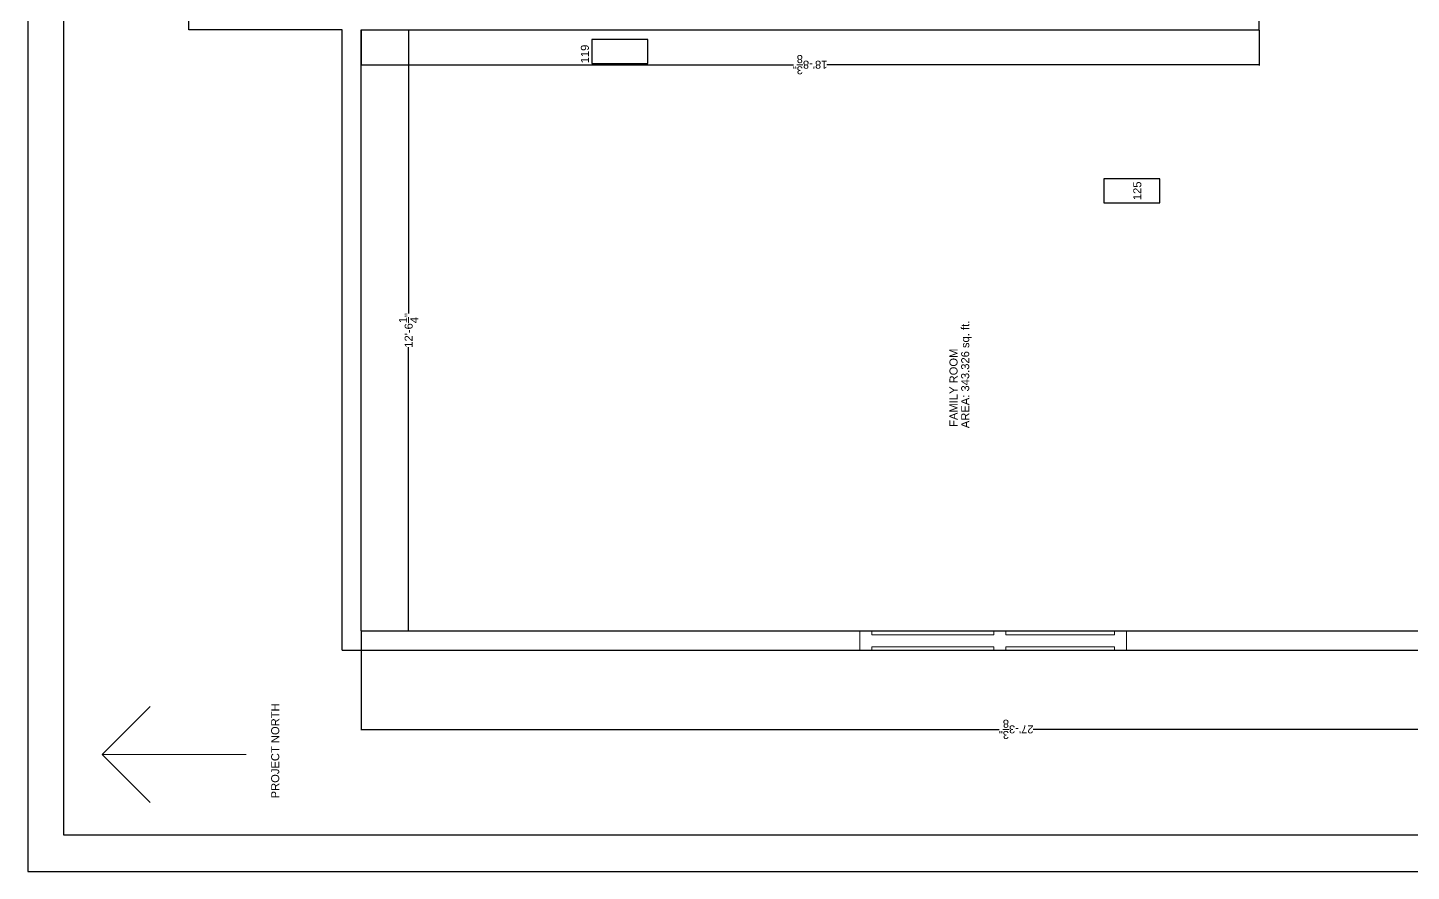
# Model space of a CAD drawing. Header units: inches. Extents: x 12 to 619, y -4 to 515.
# Drawn here: x 12.1 to 357.9, y -4 to 206.9 of the extents above; entities that cross this region are included whole.
import ezdxf

# ---------------------------------------------------------------- set-up
doc = ezdxf.new("R2010")
doc.units = ezdxf.units.IN
doc.header["$MEASUREMENT"] = 0
doc.layers.get('0').update_dxf_attribs({"color": 1, "lineweight": 9})
for name, color, linetype, lineweight in [('00-page-edge', 7, 'Continuous', 9), ('A101-Dimensions', 7, 'Continuous', 9), ('A101-Floorplan-1st-floor', 7, 'Continuous', 9), ('A101-Text', 7, 'Continuous', 9)]:
    doc.layers.add(name, color=color, linetype=linetype, lineweight=lineweight)
doc.layers.add('Title Block', color=7, linetype='Continuous')
doc.layers.get('0').off()
doc.styles.get("Standard").update_dxf_attribs({"font": 'Arial.ttf', "height": 2})
doc.dimstyles.get("Standard").update_dxf_attribs({"dimtxt": 0.18, "dimasz": 0.1175, "dimexe": 0.18, "dimexo": 0.0625, "dimgap": 0.09, "dimtad": 0, "dimtoh": 1, "dimdec": 3, "dimzin": 0, "dimdsep": 46, "dimlunit": 4, "dimtxsty": 'Standard', "dimblk": 'ARCHTICK', "dimblk1": 'ARCHTICK', "dimblk2": 'ARCHTICK', "dimcen": 0.09, "dimadec": 1, "dimazin": 0, "dimtfac": 1, "dimtdec": 3, "dimtofl": 0, "dimtmove": 0, "dimatfit": 3, "dimfxl": 1, "dimtolj": 1, "dimtzin": 0, "dimarcsym": 0})

# ---------------------------------------------------------------- blocks, each defined once
blk = doc.blocks.new('L1-family-room-patio-doors')
at = {"layer": 'A101-Floorplan-1st-floor'}
for p, q in [((0, 66.63), (-4.75, 66.63)), ((-0.07, 66.63), (-0.07, 63.63)), ((-3.93, 63.63), (-4.75, 63.63)), ((-3.93, 33.13), (-3.93, 63.63)), ((-0.93, 33.13), (-0.93, 63.63)), ((0, 63.63), (-0.93, 63.63)), ((-4.75, 33.13), (-3.93, 33.13)), ((-0.93, 33.13), (0, 33.13)), ((-0.07, 33.13), (-0.07, 30.13)), ((-4.75, 30.13), (-3.93, 30.13)), ((-3.93, 3), (-3.93, 30.13)), ((-0.93, 3), (-0.93, 30.13)), ((-0.93, 30.13), (0, 30.13)), ((-4.75, 3), (-3.93, 3)), ((-4.75, 0), (0, 0)), ((-0.93, 3), (0, 3)), ((-0.07, 3), (-0.07, 0))]:
    blk.add_line(p, q, dxfattribs=at)
at = {"layer": 'A101-Floorplan-1st-floor', "lineweight": 30}
for p, q in [((-4.75, 66.63), (-4.75, 63.63)), ((-4.75, 33.13), (-4.75, 30.13)), ((-4.75, 3), (-4.75, 0))]:
    blk.add_line(p, q, dxfattribs=at)
blk = doc.blocks.new('_ArchTick')
at = {"color": 0, "linetype": 'ByBlock', "lineweight": 30, "const_width": 0.15}
blk.add_lwpolyline([(-0.5, -0.5), (0.5, 0.5)], dxfattribs=at)
blk = doc.blocks.new('*D181')
at = {"layer": 'A101-Dimensions', "color": 0, "lineweight": -2, "transparency": 16777216}
for p, q in [((95.44, 55.97), (95.44, 31.27)), ((422.85, 55.97), (422.85, 31.27)), ((95.44, 31.45), (254.88, 31.45)), ((422.85, 31.45), (263.41, 31.45))]:
    blk.add_line(p, q, dxfattribs=at)
at = {"layer": 'A101-Dimensions', "color": 0, "lineweight": -2, "transparency": 16777216, "xscale": 0.1175, "yscale": 0.1175, "zscale": 0.1175, "rotation": 180}
blk.add_blockref('_ArchTick', (95.44, 31.45), dxfattribs=at)
at = {"layer": 'A101-Dimensions', "color": 0, "lineweight": -2, "transparency": 16777216, "xscale": 0.1175, "yscale": 0.1175, "zscale": 0.1175}
blk.add_blockref('_ArchTick', (422.85, 31.45), dxfattribs=at)
at = {"layer": 'A101-Dimensions', "color": 0, "lineweight": 5, "transparency": 16777216, "insert": (259.14, 31.45), "char_height": 2, "attachment_point": 5, "rotation": 180}
blk.add_mtext('\\A1;27\'-3{\\H1x;\\S3/8;}"', dxfattribs=at)
blk = doc.blocks.new('*D182')
at = {"layer": 'A101-Dimensions', "color": 0, "lineweight": -2, "transparency": 16777216}
for p, q in [((95.5, 206.32), (107.49, 206.32)), ((107.31, 206.32), (107.31, 135.37)), ((107.31, 56.04), (107.31, 126.99)), ((95.5, 56.04), (107.49, 56.04))]:
    blk.add_line(p, q, dxfattribs=at)
at = {"layer": 'A101-Dimensions', "color": 0, "lineweight": -2, "transparency": 16777216, "xscale": 0.1175, "yscale": 0.1175, "zscale": 0.1175}
for p, rotation in [((107.31, 206.32), 90), ((107.31, 56.04), 270)]:
    blk.add_blockref('_ArchTick', p, dxfattribs=dict(at, rotation=rotation))
at = {"layer": 'A101-Dimensions', "color": 0, "lineweight": 5, "transparency": 16777216, "insert": (107.31, 131.18), "char_height": 2, "attachment_point": 5, "rotation": 90}
blk.add_mtext('\\A1;12\'-6{\\H1x;\\S1/4;}"', dxfattribs=at)
blk = doc.blocks.new('*D183')
at = {"layer": 'A101-Dimensions', "color": 0, "lineweight": -2, "transparency": 16777216}
for p, q in [((95.44, 206.26), (95.44, 197.41)), ((319.82, 206.26), (319.82, 197.41)), ((95.44, 197.59), (203.48, 197.59)), ((319.82, 197.59), (211.79, 197.59))]:
    blk.add_line(p, q, dxfattribs=at)
at = {"layer": 'A101-Dimensions', "color": 0, "lineweight": -2, "transparency": 16777216, "xscale": 0.1175, "yscale": 0.1175, "zscale": 0.1175, "rotation": 180}
blk.add_blockref('_ArchTick', (95.44, 197.59), dxfattribs=at)
at = {"layer": 'A101-Dimensions', "color": 0, "lineweight": -2, "transparency": 16777216, "xscale": 0.1175, "yscale": 0.1175, "zscale": 0.1175}
blk.add_blockref('_ArchTick', (319.82, 197.59), dxfattribs=at)
at = {"layer": 'A101-Dimensions', "color": 0, "lineweight": 5, "transparency": 16777216, "insert": (207.63, 197.59), "char_height": 2, "attachment_point": 5, "rotation": 180}
blk.add_mtext('\\A1;18\'-8{\\H1x;\\S3/8;}"', dxfattribs=at)
blk = doc.blocks.new('L1-ceiling-register-119')
at = {"layer": 'A101-Floorplan-1st-floor', "lineweight": 30}
for p, q in [((-6, 0, -95.12), (-6, -14, -95.12)), ((0, 0, -95.12), (-6, 0, -95.12)), ((0, -14, -95.12), (0, 0, -95.12)), ((-6, -14, -95.12), (0, -14, -95.12))]:
    blk.add_line(p, q, dxfattribs=at)
blk = doc.blocks.new('arrow')
at = {"layer": '00-page-edge', "lineweight": 5}
for q in [(-12, 24), (0, 0), (12, 24)]:
    blk.add_line((0, 36), q, dxfattribs=at)
blk = doc.blocks.new('project-northt')
at = {"layer": 'Title Block', "lineweight": 5}
blk.add_blockref('arrow', (0, -36), dxfattribs=at)
blk.add_text('PROJECT NORTH', height=2, dxfattribs=at).set_placement((-10.96, -44.28))

msp = doc.modelspace()

# ---------------------------------------------------------------- linework, layer by layer
at = {"layer": '00-page-edge', "lineweight": -3}
for points in [[(12.0961, -4.0387), (619.3969, -4.0387), (619.3969, 515.3126), (12.0961, 515.3126)], [(565.3969, 4.9613), (21.0961, 4.9613), (21.0961, 506.3126), (565.3969, 506.3126)]]:
    msp.add_lwpolyline(points, close=True, dxfattribs=at)
at = {"layer": 'A101-Floorplan-1st-floor', "lineweight": -3}
for p, q in [((52.3788, 206.3187), (52.3788, 459.7508)), ((319.8232, 206.3187), (319.8232, 349.8187)), ((90.6913, 206.3187), (52.3788, 206.3187)), ((90.6913, 51.2875), (90.6913, 206.3187)), ((95.4413, 56.0375), (95.4413, 206.3187)), ((95.4413, 206.3187), (319.8232, 206.3187)), ((95.4413, 56.0375), (422.8475, 56.0375)), ((90.6913, 51.2875), (532.5022, 51.2875))]:
    msp.add_line(p, q, dxfattribs=at)
at = {"layer": 'A101-Floorplan-1st-floor', "lineweight": 5}
msp.add_line((319.8232, 206.3187), (318.4482, 206.3187), dxfattribs=at)

# ---------------------------------------------------------------- block references
at = {"layer": '00-page-edge', "lineweight": 5, "rotation": 89.99999999999999}
msp.add_blockref('project-northt', (30.6734, 25.1579), dxfattribs=at)
at = {"layer": 'A101-Floorplan-1st-floor', "lineweight": 5, "rotation": 89.99999999999999}
for p in [(153.0663, 203.8858, 95.125), (281.0663, 169.0945, 95.125)]:
    msp.add_blockref('L1-ceiling-register-119', p, dxfattribs=at)
at = {"layer": 'A101-Floorplan-1st-floor', "lineweight": -3, "rotation": 89.99999999999999}
msp.add_blockref('L1-family-room-patio-doors', (286.6963, 56.0375), dxfattribs=at)

# ---------------------------------------------------------------- texts
at = {"layer": 'A101-Floorplan-1st-floor', "lineweight": 5}
for s, p in [('119', (152.349, 197.9498)), ('125', (290.4003, 163.7327))]:
    msp.add_text(s, height=2, rotation=90, dxfattribs=at).set_placement(p)
at = {"layer": 'A101-Text', "lineweight": 5}
for s, p in [('AREA: 343.326 sq. ft.', (247.3917, 106.7378)), ('FAMILY ROOM', (244.47, 107.0675))]:
    msp.add_text(s, height=2, rotation=90, dxfattribs=at).set_placement(p)

# ---------------------------------------------------------------- dimensions: what is measured, and where the dimension line sits
at = {"layer": 'A101-Dimensions', "lineweight": 5}
for base, p1, p2, angle, picture, middle in [((319.8232, 197.5941), (95.4413, 206.3187), (319.8232, 206.3187), 180, '*D183', (207.6322, 197.5941)), ((107.3101, 206.3187), (95.4413, 56.0375), (95.4413, 206.3187), 90, '*D182', (107.3101, 131.1781)), ((422.8475, 31.4504), (95.4413, 56.0375), (422.8475, 56.0375), 180, '*D181', (259.1444, 31.4504))]:
    dim = msp.add_linear_dim(base=base, p1=p1, p2=p2, angle=angle, dimstyle='Standard', dxfattribs=at)
    dim.commit()
    dim.dimension.update_dxf_attribs({"geometry": picture, "text_midpoint": middle})

doc.saveas('drawing.dxf')
